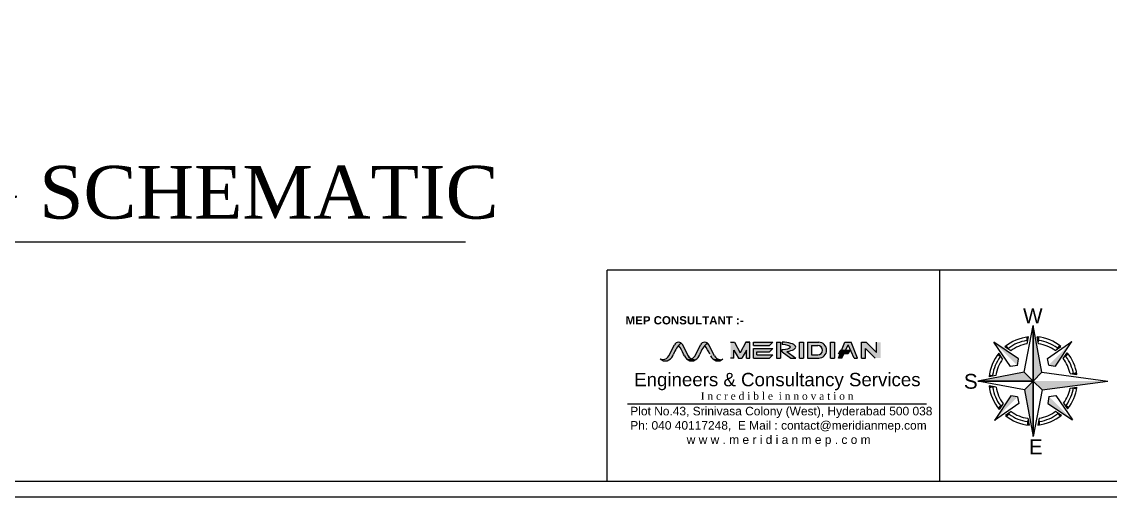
# Model space of a CAD drawing. Header units: millimetres. Extents: x 1327414 to 2124380, y -346496 to -91575.
# Drawn here: x 1574205 to 1590335, y -268091 to -261055 of the extents above; entities that cross this region are included whole.
import ezdxf

# ---------------------------------------------------------------- set-up
doc = ezdxf.new("R2010")
doc.units = ezdxf.units.MM
doc.header["$LTSCALE"] = 600
doc.header["$MEASUREMENT"] = 0
doc.linetypes.add('Hidden 2mm', pattern=[3, 2, -0.9999999999999999])
for name, color, linetype, lineweight in [('AHU-N Ducting', 30, 'Continuous', 0), ('EP', 3, 'Continuous', 0), ('formate text', 8, 'Continuous', 0), ('FURNITURE WALL', 8, 'Continuous', 0)]:
    doc.layers.add(name, color=color, linetype=linetype, lineweight=lineweight)
doc.layers.add('TITLE', color=7, linetype='Continuous')
doc.styles.add('ARIAL', font='')
doc.styles.add('style3', font='')
doc.styles.add('TIMES_R', font='', dxfattribs={"height": 1.25})
doc.styles.get('ARIAL').set_extended_font_data('Arial')
doc.styles.get('style3').set_extended_font_data('Arial', bold=True)
doc.styles.get('TIMES_R').set_extended_font_data('Times New Roman')

# ---------------------------------------------------------------- blocks, each defined once
blk = doc.blocks.new('A$C4A7C6C7E')
at = {"layer": 'TITLE', "color": 8, "lineweight": 5}
for p, q in [((-4206.891931593418, 4143.569956719874), (0, 26095.19339799881)), ((0, 26095.19339799881), (0, 0)), ((0, 0), (0, 26095.19339799881)), ((4143.569955229759, 4206.891930103302), (0, 26095.19339799881)), ((-2825.268928706646, 17518.88860762119), (-2233.914661407471, 20756.89094215631)), ((2559.266071021557, 17559.71980690956), (1918.874761462211, 20788.38175237179)), ((-6940.913493931294, 10517.96004921198), (-18592.01132357121, 18312.16509193182)), ((-10622.01104015112, 6780.608028173446), (-18592.01132357121, 18312.16509193182)), ((-10606.9225564599, 14226.27134621143), (-13342.75635033846, 16056.45506531)), ((6780.608026683331, 10622.01103717088), (18312.16509193182, 18592.01132208109)), ((10389.95811492204, 14385.49175113439), (13097.72213548422, 16256.95454478264)), ((10517.96004772186, 6940.913493931294), (18312.16509193182, 18592.01132208109)), ((-14385.49175262451, 10389.95811492204), (-16256.95454627275, 13097.72213548422)), ((-7436.804530024528, 7324.86603707075), (-6940.913493931294, 10517.96004921198)), ((7324.866035580635, 7436.804530024528), (6780.608026683331, 10622.01103717088)), ((14226.27134621143, 10606.9225564599), (16056.45506531, 13342.75635033846)), ((-7436.804530024528, 7324.86603707075), (-10622.01104015112, 6780.608028173446)), ((7324.866035580635, 7436.804530024528), (10517.96004772186, 6940.913493931294)), ((-4206.891931593418, 4143.569956719874), (-26095.19339799881, 0)), ((0, 0), (-26095.19339799881, 0)), ((-26095.19339799881, 0), (0, 0)), ((-4143.569958209991, -4206.891930103302), (-26095.19339799881, 0)), ((-17559.71980839968, 2559.266072511673), (-20788.38175386191, 1918.874762952327)), ((-4206.891931593418, 4143.569956719874), (0, 0)), ((0, 0), (-4206.891931593418, 4143.569956719874)), ((0, 0), (-4143.569958209991, -4206.891930103302)), ((-4143.569958209991, -4206.891930103302), (0, 0)), ((0, 0), (4143.569955229759, 4206.891930103302)), ((4143.569955229759, 4206.891930103302), (0, 0)), ((0, 0), (4206.891928613186, -4143.569956719874)), ((4206.891928613186, -4143.569956719874), (0, 0)), ((0, 0), (0, -26095.19339799881)), ((0, -26095.19339799881), (0, 0)), ((17393.81232410669, 3514.099511504173), (20645.9898635745, 3095.480373501778)), ((17393.81232410669, 3514.099511504173), (20645.9898635745, 3095.480373501778)), ((-17518.88860762119, -2825.268928706646), (-20756.89094215631, -2233.914661407471)), ((-4143.569958209991, -4206.891930103302), (0, -26095.19339799881)), ((4206.891928613186, -4143.569956719874), (0, -26095.19339799881)), ((17433.07092934847, -3311.806355416775), (20680.36240488291, -2856.835140287876)), ((17433.07092934847, -3311.806355416775), (20680.36240488291, -2856.835140287876)), ((17433.74369889498, -3310.314664244652), (20680.36240488291, -2856.835140287876)), ((-10517.96005070209, -6940.913493931294), (-18312.16509342193, -18592.01132357121)), ((-7324.866038560866, -7436.804528534413), (-10517.96005070209, -6940.913493931294)), ((-7324.866038560866, -7436.804528534413), (-6780.608028173446, -10622.011038661)), ((7436.804527044295, -7324.86603707075), (6940.913493931294, -10517.96004921198)), ((7436.804527044295, -7324.86603707075), (10622.01103717088, -6780.608026683331)), ((10622.01103717088, -6780.608026683331), (18592.01132208109, -18312.16509342193)), ((-6780.608028173446, -10622.011038661), (-18312.16509342193, -18592.01132357121)), ((-14226.27134770155, -10606.9225564599), (-16056.45506531, -13342.75634884834)), ((-10389.95811492204, -14385.49175113439), (-13097.72213548422, -16256.95454627275)), ((6940.913493931294, -10517.96004921198), (18592.01132208109, -18312.16509342193)), ((10606.9225564599, -14226.27134770155), (13342.75634884834, -16056.45506531)), ((14385.49174964428, -10389.95811492204), (16256.95454478264, -13097.72213548422)), ((-2559.266074001789, -17559.71980690956), (-1918.87476593256, -20788.38175237179)), ((2825.268928706646, -17518.88860762119), (2233.914658427238, -20756.8909406662))]:
    blk.add_line(p, q, dxfattribs=at)
at = {"layer": 'TITLE', "color": 5}
for p in [(4143.569955229759, 4206.891930103302), (4206.891928613186, -4143.569956719874)]:
    blk.add_line(p, (35289.04303461313, 0), dxfattribs=at)
at = {"layer": 'TITLE', "color": 8, "lineweight": 5}
for radius, start, end in [(20876.75492653439, 96.14268864793837, 129.7262482949075), (20876.75492653439, 51.14268861743448, 84.72624833369564), (19310.99830704234, 99.16120499793921, 126.7077318310557), (17745.24168755422, 99.16120499793921, 126.7077318310557), (17745.24168755422, 54.1612050822801, 81.70773185857391), (19310.99830704623, 54.1612050822801, 81.70773185857391), (20876.75492653439, 141.1426886174345, 174.7262482394833), (19310.99830703844, 144.1612050155898, 171.7077318585739), (17745.24168755422, 144.1612050155898, 171.7077318585739), (17745.24168755422, 11.42181301089634, 36.70773183105571), (19310.99830704631, 9.851360206625351, 36.70773183105571), (20876.75492653439, 8.526916737729403, 39.72624829490754), (20876.75492653439, 186.142688621411, 219.7262482949076), (19310.99830704666, 189.1612049847691, 216.7077318310557), (17745.24168755422, 189.1612049847691, 216.7077318310557), (17745.24168755422, 324.1612050155898, 349.2486835275301), (19310.99830704746, 324.1612050155898, 350.8143404501286), (20876.75492653439, 321.1426886174345, 352.1348021018367), (17745.24168755422, 234.1612050822801, 261.7077318585739), (17745.24168755422, 279.1612049979392, 306.7077318310557), (20876.75492653439, 231.1426886174345, 264.7262483336957), (19310.99830704712, 234.1612050822801, 261.7077318585739), (20876.75492653439, 276.1426886479383, 309.7262482949075), (19310.99830704516, 279.1612049979392, 306.7077318310557)]:
    blk.add_arc((0, 0), radius, start, end, dxfattribs=at)
for points in [[(0, 26095.19339799881), (4143.569955229759, 4206.891930103302), (0, 0)], [(-3323.845799267292, 20610.45718491077), (-2233.914661407471, 20756.89094215631), (-2825.268928706646, 17518.88860762119)], [(3010.901261866093, 20658.49389135838), (1918.874761462211, 20788.38175237179), (2559.266071021557, 17559.71980690956)], [(-18592.01132357121, 18312.16509193182), (-6940.913493931294, 10517.96004921198), (-7436.804530024528, 7324.86603707075)], [(-13342.75635033846, 16056.45506531), (-12478.73242050409, 16736.7898195982), (-10606.9225564599, 14226.27134621143)], [(18312.16509193182, 18592.01132208109), (10517.96004772186, 6940.913493931294), (7324.866035580635, 7436.804530024528)], [(13097.72213548422, 16256.95454478264), (12223.48013520241, 16924.10794198513), (10389.95811492204, 14385.49175113439)], [(-16256.95454627275, 13097.72213548422), (-16924.10794347524, 12223.48013520241), (-14385.49175262451, 10389.95811492204)], [(16056.45506531, 13342.75635033846), (16736.7898195982, 12478.73241901398), (14226.27134621143, 10606.9225564599)], [(-26095.19339799881, 0), (-4206.891931593418, 4143.569956719874), (0, 0)], [(-20658.49389284849, 3010.901263356209), (-20788.38175386191, 1918.874762952327), (-17559.71980839968, 2559.266072511673)], [(0, -26095.19339799881), (-4143.569958209991, -4206.891930103302), (0, 0)], [(20645.9898635745, 3095.480373501778), (20456.6875949502, 4166.872785985471), (17393.81232410669, 3514.099511504173)], [(-20610.45718491077, -3323.845797777176), (-20756.89094215631, -2233.914661407471), (-17518.88860762119, -2825.268928706646)], [(20680.36240488291, -2856.835140287876), (20503.05638164282, -3930.278024077415), (17433.07092934847, -3311.806355416775)], [(-18312.16509342193, -18592.01132357121), (-10517.96005070209, -6940.913493931294), (-7324.866038560866, -7436.804528534413)], [(18592.01132208109, -18312.16509342193), (6940.913493931294, -10517.96004921198), (7436.804527044295, -7324.86603707075)], [(-16056.45506531, -13342.75634884834), (-16736.78982108831, -12478.73242050409), (-14226.27134770155, -10606.9225564599)], [(-13097.72213548422, -16256.95454627275), (-12223.48013520241, -16924.10794347524), (-10389.95811492204, -14385.49175113439)], [(13342.75634884834, -16056.45506531), (12478.73241901398, -16736.7898195982), (10606.9225564599, -14226.27134770155)], [(16256.95454478264, -13097.72213548422), (16924.10794198513, -12223.48013520241), (14385.49174964428, -10389.95811492204)], [(-3010.901263356209, -20658.49389135838), (-1918.87476593256, -20788.38175237179), (-2559.266074001789, -17559.71980690956)], [(3323.845797777176, -20610.45718491077), (2233.914658427238, -20756.8909406662), (2825.268928706646, -17518.88860762119)]]:
    blk.add_solid(points, dxfattribs=at)
at = {"layer": 'TITLE', "color": 5}
blk.add_solid([(35289.04303461313, 0), (4206.891928613186, -4143.569956719874), (0, 0)], dxfattribs=at)
blk = doc.blocks.new('MECS')
at = {"layer": 'AHU-N Ducting', "lineweight": 0}
for color, points in [(160, [(0.5134121462452396, 0.9090535810691411, -0.2553419212210949), (0.5145768996701445, 0.912287291370199, -0.04684726477479713), (0.5216573496010881, 0.9294547023055619, -0.0266540477767965), (0.5336342063745128, 0.9523017867876555, -0.06718534236503344), (0.5556565003610188, 0.9834757225398514, -0.02764109542233903), (0.5738745622465666, 1.003062886091293), (0.5766256133007953, 1.006020680794153, 0.1721363590096927), (0.5505140324168423, 1.011612092831704, 0.2473140975325899), (0.5199152673609156, 0.990002997602848), (0.4721895616269332, 0.8959762340672447, -0.01800133279282137), (0.4702329186293511, 0.8924425501871536, -0.0319182612438929), (0.4661593275680615, 0.8865579408482758, -0.1070633264031905), (0.4578792062891825, 0.878103115775042, -0.06872213656597184), (0.4448145115283366, 0.8700396566532579, -0.1100815216467921), (0.4328884929311516, 0.8662964673627914, -0.04816773781383483), (0.4221518354338086, 0.8652597410154012, -0.2553419212163173), (0.4220358712937212, 0.8652596211915509, -0.1055217205860978), (0.4103804133107057, 0.8664834367568037, -0.05287384099970888), (0.3991274403419439, 0.8701487347559893, 0.0505486080439634), (0.4093426809361326, 0.8618595423592463, 0.1587901785350478), (0.4483361824497781, 0.8512470793146013, 0.02557253404743324), (0.4549705379184891, 0.8519151542827459, 0.05690113489080228), (0.4703863626932994, 0.8580222609840502, 0.0761280745923816), (0.4928284065502248, 0.8754018488679505, 0.05635508372328828), (0.5070302214118503, 0.8948318576810209)]), (150, [(0.5738745622465666, 1.003062886091293), (0.5556565003610187, 0.9834757225398514, -0.08871706839119002), (0.5985678696283647, 0.909053581069051), (0.606061486380822, 0.89483185768066, 0.0908047400681293), (0.6258840872999482, 0.8691652436534564, 0.09462166198594976), (0.6465687088664405, 0.8652597410154012, 0.09762620718751994), (0.6678649370783271, 0.8694578930597028, -0.1798615287096684), (0.6391234390957357, 0.8959762340672447), (0.5913977333575124, 0.9900029976114197, 0.1368225701357631), (0.5768519750966854, 1.005880687949675, 0.004232813224578386)]), (160, [(0.7385117872205167, 0.909053581069051, -0.2553419212210942), (0.7396765406437975, 0.9122872913701989, -0.04684726481615809), (0.7467569905745608, 0.9294547023055619, -0.02665404768153145), (0.7587338473479852, 0.9523017867876555, -0.06718534234561138), (0.7807561413347619, 0.9834757225398514, -0.02764109536567368), (0.7989742032197685, 1.003062886091293), (0.8017252542742679, 1.006020680794153, 0.1721363590409367), (0.7756136733902246, 1.011612092831704, 0.2473140974765855), (0.745014908334659, 0.990002997602848), (0.6972892026003155, 0.8959762340672448, -0.01800133322272931), (0.6953325596030944, 0.8924425501871536, -0.03191826041987842), (0.6912589685412633, 0.8865579408482758, -0.1070633264490754), (0.682978847262655, 0.878103115775042, -0.06872213649296112), (0.6699141525020799, 0.8700396566532579, -0.1100815216296278), (0.6579881339048046, 0.8662964673627914, -0.04816773779806645), (0.6472514764075519, 0.8652597410154012, -0.255341921221943), (0.6471355122674645, 0.8652596211915509, -0.1055217205828272), (0.6354800542840878, 0.8664834367568037, -0.05287384108011227), (0.6242270813156874, 0.8701487347559893, 0.05054860803605642), (0.6344423219093345, 0.8618595423592463, 0.1587901785338139), (0.6734358234232507, 0.8512470793146013, 0.02557253404859524), (0.6800701788916007, 0.8519151542827459, 0.05690113471568396), (0.6954860036670426, 0.8580222609840502, 0.07612807450989625), (0.717928047523968, 0.8754018488679502, 0.05635508364209714), (0.7321298623846912, 0.8948318576810209)]), (150, [(0.7989742032197685, 1.003062886091293), (0.7807561413347619, 0.9834757225398514, -0.08282162458354507), (0.824217065318585, 0.9090771159288699), (0.8311611273545652, 0.89483185768066, 0.09080474013754147), (0.8509837282734207, 0.8691652436534564, 0.09462166197700475), (0.8716683498401837, 0.8652597410154012, 0.09762620721910173), (0.892964578051529, 0.8694578930597028, -0.1798615287170576), (0.8642230800689376, 0.8959762340672447), (0.8164973743309851, 0.9900029976114196, 0.1368225702393618), (0.8019516160670905, 1.005880687950846, 0.004232813225302674)]), (1, [(1.030236444528139, 0.9438043992806316), (1.071119814834754, 0.8756654487700585), (1.098384609470751, 0.8756654487700585), (1.139267979777095, 0.9438043992806316), (1.139267979777095, 0.8756654487700585), (1.166523559981414, 0.8756654487700585), (1.166523559981414, 1.011943349791295), (1.132454084726353, 1.011943349791295), (1.085966086906956, 0.9199812081284943), (1.037050339579422, 1.011943349791295), (1.002980864324091, 1.011943349791295), (1.002980864324091, 0.8756654487700585), (1.030236444528139, 0.8756654487700585)]), (251, [(1.200593035236746, 1.011943349791295), (1.200593035236746, 0.9846877695869755), (1.336870936257982, 0.9846877695869755), (1.364126516462392, 1.011943349791295)]), (251, [(1.200593035236746, 0.9574321893827462), (1.200593035236746, 0.8756654487700585), (1.336870936257982, 0.8756654487700585), (1.364126516462392, 0.9029210289742877), (1.227848615441156, 0.9029210289742877), (1.227848615441156, 0.930176609178517), (1.336870936257982, 0.930176609178517), (1.364126516462392, 0.9574321893827462)]), (251, [(1.398195991717182, 0.8756654487700585), (1.432265466973055, 0.8756654487700585), (1.432265466973055, 1.011943349791295), (1.398195991717182, 1.011943349791295)]), (251, [(1.629868423453673, 1.011943349791295), (1.59579894819807, 1.011943349791295), (1.59579894819807, 0.8756654487700585), (1.629868423453673, 0.8756654487700585)]), (251, [(1.895610330445043, 1.011943349791295), (1.861540855189982, 1.011943349791295), (1.861540855189982, 0.8756654487700585), (1.895610330445043, 0.8756654487700585)]), (251, [(2.011446546313153, 0.9132142722493442), (2.027431130986065, 0.9404698524534832), (1.94330759580249, 0.9404698524534832), (1.929679805700646, 0.9132142722493442)]), (251, [(2.011446546313153, 0.99036134481426), (2.063858128663246, 0.8756654487700585), (2.093213286926021, 0.8756654487700585), (2.038702126517292, 1.011943349791295), (1.984190966108743, 1.011943349791295), (1.955601567173546, 0.9404698524534832), (1.988648066588688, 0.9404698524534832)]), (251, [(2.161352237436324, 0.9589543396937112), (2.243118978049192, 0.8756654487700585), (2.290816243406638, 0.8756654487700585), (2.290816243406638, 1.011943349791295), (2.256746768151036, 1.011943349791295), (2.256746768151036, 0.9240548263224531), (2.168166132487245, 1.011943349791295), (2.127282762180992, 1.011943349791295), (2.127282762180992, 0.8756654487700585), (2.161352237436324, 0.8756654487700585)]), (160, [(0.6891611652876872, 0.8652597410154012, -0.0976262072296877), (0.6678649370783271, 0.869457893059793, -0.09762620719819055), (0.6465687088664405, 0.8652597410154012, -0.09462166198179565), (0.6258840872999482, 0.8691652436534564, 0.08724935658190835), (0.6523345167657667, 0.8526558393570214, 0.254459848768571), (0.7121855603806347, 0.8701487347559893, -0.1060441435256518)]), (150, [(0.9142608062611598, 0.8652597410154012, -0.09762620721835909), (0.892964578051529, 0.8694578930597028, -0.09762620723901515), (0.8716683498401837, 0.8652597410154012, -0.09462166196312137), (0.85098372827315, 0.8691652436534564, 0.08724935651290076), (0.8774341577386077, 0.8526558393570214, 0.2544598487684749), (0.9372852013538366, 0.8701487347559893, -0.1060441435228862)]), (251, [(1.976193322036766, 0.9132142722493442), (1.944699335091728, 0.9132142722493442), (1.929679805700646, 0.8756654487700585), (1.95903496396306, 0.8756654487699682)])]:
    blk.add_hatch(color=color, dxfattribs=at).paths.add_polyline_path(points)
h = blk.add_hatch(color=251, dxfattribs=at)
edge = h.paths.add_edge_path()
edge.add_ellipse((1.445893257074899, 0.9710599794848609), major_axis=(-0.1158362158680351, 0), ratio=0.3529411764705883, start_angle=110.1798157566864, end_angle=270)
edge.add_line((1.445893257074899, 1.011943349791295), (1.445893257074899, 0.9915016646380779))
edge.add_ellipse((1.445893257074899, 0.9710599794848609), major_axis=(-0.07012065025681041, 0), ratio=0.2915216142222994, start_angle=90, end_angle=270, ccw=False)
edge.add_line((1.445893257074899, 0.9506182943317341), (1.445893257074899, 0.930176609178517))
edge.add_line((1.445893257074899, 0.930176609178517), (1.518865497210324, 0.8756654487699682))
edge.add_line((1.518865497210324, 0.8756654487700585), (1.561729472942829, 0.8756654487700585))
edge.add_line((1.561729472943099, 0.8756654487700585), (1.485852994268342, 0.9326862509446157))
h = blk.add_hatch(color=251, dxfattribs=at)
h.paths.add_polyline_path([(1.663937898709004, 0.8756654487700585), (1.759332429423987, 0.8756654487700586, 1.000000000016551), (1.759332429423987, 1.011943349791295), (1.663937898709004, 1.011943349791295)])
h.paths.add_polyline_path([(1.698007373964065, 0.9846877695869755), (1.751107687934599, 0.9846877695869753, -0.9999999999691073), (1.751107687934599, 0.9029210289742877), (1.698007373964065, 0.9029210289742877)], flags=16)
at = {"layer": 'AHU-N Ducting', "color": 160, "lineweight": 0}
for p, q in [((0.4721895616269332, 0.8959762340671544, -0.004746985392664118), (0.5199152673651564, 0.9900029976114196, -0.004746985392664118)), ((0.6972892026003155, 0.8959762340671544, -0.004746985392664118), (0.7450149083391703, 0.9900029976114196, -0.004746985392664118)), ((0.5070302214118503, 0.8948318576810209, -0.004746985392664118), (0.5134121462455102, 0.909053581069051, -0.004746985392664118)), ((0.7321298623846912, 0.8948318576810209, -0.004746985392664118), (0.7385117872186219, 0.909053581069051, -0.004746985392664118))]:
    blk.add_line(p, q, dxfattribs=at)
at = {"layer": 'AHU-N Ducting', "color": 150, "lineweight": 0}
for p, q in [((0.6391234390957357, 0.8959762340671544, -0.004746985392664118), (0.5913977333575124, 0.9900029976114196, -0.004746985392664118)), ((0.8642230800689376, 0.8959762340671544, -0.004746985392664118), (0.8164973743309851, 0.9900029976114196, -0.004746985392664118)), ((0.6060614863808219, 0.8948318576810209, -0.004746985392664118), (0.5985678696283647, 0.909053581069051, -0.004746985392664118))]:
    blk.add_line(p, q, dxfattribs=at)
at = {"layer": 'AHU-N Ducting', "color": 1, "lineweight": 0}
for p, q in [((1.002980864324091, 1.011943349791205, -0.004746985392664118), (1.037050339579422, 1.011943349791205, -0.004746985392664118)), ((1.030236444528139, 0.9438043992806316, -0.004746985392664118), (1.071119814834754, 0.8756654487700585, -0.004746985392664118)), ((1.030236444528139, 0.8756654487700585, -0.004746985392664118), (1.030236444528139, 0.9438043992806316, -0.004746985392664118)), ((1.030236444528139, 0.8756654487700585, -0.004746985392664118), (1.030236444528139, 0.9438043992806316, -0.004746985392664118)), ((1.037050339579422, 1.011943349791205, -0.004746985392664118), (1.085966086906956, 0.919981208128404, -0.004746985392664118)), ((1.132454084726353, 1.011943349791205, -0.004746985392664118), (1.085966086906956, 0.919981208128404, -0.004746985392664118)), ((1.139267979777095, 0.9438043992806316, -0.004746985392664118), (1.098384609470751, 0.8756654487700585, -0.004746985392664118)), ((1.166523559981414, 1.011943349791205, -0.004746985392664118), (1.132454084726353, 1.011943349791205, -0.004746985392664118)), ((1.134267582426063, 1.011943349791205, -0.004746985392664118), (1.161523162629841, 1.011943349791205, -0.004746985392664118)), ((1.139267979777095, 0.8756654487700585, -0.004746985392664118), (1.139267979777095, 0.9438043992806316, -0.004746985392664118)), ((1.139267979777095, 0.8756654487700585, -0.004746985392664118), (1.139267979777095, 0.9438043992806316, -0.004746985392664118)), ((1.166523559981414, 0.8756654487700585, -0.004746985392664118), (1.166523559981414, 1.011943349791205, -0.004746985392664118)), ((1.030236444528139, 0.8756654487700585, -0.004746985392664118), (1.002980864324091, 0.8756654487700585, -0.004746985392664118)), ((1.071119814834754, 0.8756654487700585, -0.004746985392664118), (1.098384609470751, 0.8756654487700585, -0.004746985392664118)), ((1.139267979777095, 0.8756654487700585, -0.004746985392664118), (1.166523559981414, 0.8756654487700585, -0.004746985392664118))]:
    blk.add_line(p, q, dxfattribs=at)
at = {"layer": 'AHU-N Ducting', "color": 251, "lineweight": 0}
for p, q in [((1.200593035236746, 1.011943349791205, -0.004746985392664118), (1.364126516462392, 1.011943349791205, -0.004746985392664118)), ((1.200593035236746, 0.9846877695869755, -0.004746985392664118), (1.200593035236746, 1.011943349791205, -0.004746985392664118)), ((1.200593035236746, 0.9846877695869755, -0.004746985392664118), (1.336870936257982, 0.9846877695869755, -0.004746985392664118)), ((1.200593035236746, 0.9574321893827462, -0.004746985392664118), (1.364126516462392, 0.9574321893827462, -0.004746985392664118)), ((1.200593035236746, 0.8756654487700585, -0.004746985392664118), (1.200593035236746, 0.9574321893827462, -0.004746985392664118)), ((1.336870936257982, 0.9846877695869755, -0.004746985392664118), (1.364126516462392, 1.011943349791205, -0.004746985392664118)), ((1.336870936257982, 0.930176609178517, -0.004746985392664118), (1.364126516462392, 0.9574321893827462, -0.004746985392664118)), ((1.398195991717182, 1.011943349791205, -0.004746985392664118), (1.432265466973055, 1.011943349791205, -0.004746985392664118)), ((1.398195991717182, 1.011943349791205, -0.004746985392664118), (1.398195991717182, 0.8756654487700585, -0.004746985392664118)), ((1.432265466973055, 1.011943349791205, -0.004746985392664118), (1.432265466973055, 0.8756654487700585, -0.004746985392664118)), ((1.445893257074899, 1.011943349791205, -0.004746985392664118), (1.445893257074899, 0.9915016646380779, -0.004746985392664118)), ((1.445893257074899, 0.930176609178517, -0.004746985392664118), (1.445893257074899, 0.9506182943317341, -0.004746985392664118)), ((1.59579894819807, 1.011943349791205, -0.004746985392664118), (1.629868423453673, 1.011943349791205, -0.004746985392664118)), ((1.59579894819807, 0.8756654487700585, -0.004746985392664118), (1.59579894819807, 1.011943349791205, -0.004746985392664118)), ((1.629868423453673, 1.011943349791205, -0.004746985392664118), (1.629868423453673, 0.8756654487700585, -0.004746985392664118)), ((1.663937898709004, 1.011943349791205, -0.004746985392664118), (1.759332429423987, 1.011943349791205, -0.004746985392664118)), ((1.663937898709004, 1.011943349791205, -0.004746985392664118), (1.663937898709004, 0.8756654487700585, -0.004746985392664118)), ((1.698007373964065, 0.9846877695869755, -0.004746985392664118), (1.751107687934599, 0.9846877695869755, -0.004746985392664118)), ((1.698007373964065, 0.9846877695869755, -0.004746985392664118), (1.698007373964065, 0.9029210289742877, -0.004746985392664118)), ((1.861540855189982, 1.011943349791205, -0.004746985392664118), (1.895610330445043, 1.011943349791205, -0.004746985392664118)), ((1.861540855189982, 0.8756654487700585, -0.004746985392664118), (1.861540855189982, 1.011943349791205, -0.004746985392664118)), ((1.895610330445043, 1.011943349791205, -0.004746985392664118), (1.895610330445043, 0.8756654487700585, -0.004746985392664118)), ((1.929679805700646, 0.913214272249254, -0.004746985392664118), (1.94330759580249, 0.9404698524534832, -0.004746985392664118)), ((2.027431130986065, 0.9404698524534832, -0.004746985392664118), (1.94330759580249, 0.9404698524534832, -0.004746985392664118)), ((1.955601567173546, 0.9404698524534832, -0.004746985392664118), (1.984190966108743, 1.011943349791205, -0.004746985392664118)), ((1.984190966108743, 1.011943349791205, -0.004746985392664118), (2.038702126517292, 1.011943349791205, -0.004746985392664118)), ((1.988648066588688, 0.9404698524534832, -0.004746985392664118), (2.011446546313153, 0.9903613448141697, -0.004746985392664118)), ((2.063858128663246, 0.8756654487700585, -0.004746985392664118), (2.011446546313153, 0.9903613448141697, -0.004746985392664118)), ((2.027431130986065, 0.9404698524534832, -0.004746985392664118), (2.011446546313153, 0.913214272249254, -0.004746985392664118)), ((2.093213286926021, 0.8756654487700585, -0.004746985392664118), (2.038702126517292, 1.011943349791205, -0.004746985392664118)), ((2.127282762180992, 1.011943349791205, -0.004746985392664118), (2.168166132487245, 1.011943349791205, -0.004746985392664118)), ((2.127282762180992, 0.8756654487700585, -0.004746985392664118), (2.127282762180992, 1.011943349791205, -0.004746985392664118)), ((2.243118978049192, 0.8756654487700585, -0.004746985392664118), (2.161352237436324, 0.9589543396937112, -0.004746985392664118)), ((2.161352237436324, 0.8756654487700585, -0.004746985392664118), (2.161352237436324, 0.9589543396937112, -0.004746985392664118)), ((2.168166132487245, 1.011943349791205, -0.004746985392664118), (2.256746768151036, 0.9240548263223628, -0.004746985392664118)), ((2.256746768151036, 0.9240548263223628, -0.004746985392664118), (2.256746768151036, 1.011943349791205, -0.004746985392664118)), ((1.200593035236746, 0.8756654487700585, -0.004746985392664118), (1.336870936257982, 0.8756654487700585, -0.004746985392664118)), ((1.227848615441156, 0.930176609178517, -0.004746985392664118), (1.336870936257982, 0.930176609178517, -0.004746985392664118)), ((1.227848615441156, 0.9029210289742877, -0.004746985392664118), (1.227848615441156, 0.930176609178517, -0.004746985392664118)), ((1.227848615441156, 0.9029210289742877, -0.004746985392664118), (1.364126516462392, 0.9029210289742877, -0.004746985392664118)), ((1.336870936257982, 0.8756654487700585, -0.004746985392664118), (1.364126516462392, 0.9029210289742877, -0.004746985392664118)), ((1.398195991717182, 0.8756654487700585, -0.004746985392664118), (1.432265466973055, 0.8756654487700585, -0.004746985392664118)), ((1.445893257074899, 0.930176609178517, -0.004746985392664118), (1.518865497210324, 0.8756654487700585, -0.004746985392664118)), ((1.485852994268342, 0.9326862509445254, -0.004746985392664118), (1.561729472943099, 0.8756654487700585, -0.004746985392664118)), ((1.518865497210324, 0.8756654487700585, -0.004746985392664118), (1.561729472943099, 0.8756654487700585, -0.004746985392664118)), ((1.59579894819807, 0.8756654487700585, -0.004746985392664118), (1.629868423453673, 0.8756654487700585, -0.004746985392664118)), ((1.663937898709004, 0.8756654487700585, -0.004746985392664118), (1.759332429423987, 0.8756654487700585, -0.004746985392664118)), ((1.698007373964065, 0.9029210289742877, -0.004746985392664118), (1.751107687934599, 0.9029210289742877, -0.004746985392664118)), ((1.861540855189982, 0.8756654487700585, -0.004746985392664118), (1.895610330445043, 0.8756654487700585, -0.004746985392664118)), ((2.011446546313153, 0.913214272249254, -0.004746985392664118), (1.929679805700646, 0.913214272249254, -0.004746985392664118)), ((1.929679805700646, 0.8756654487700585, -0.004746985392664118), (1.944699335091728, 0.913214272249254, -0.004746985392664118)), ((1.95903496396306, 0.8756654487700585, -0.004746985392664118), (1.929679805700646, 0.8756654487700585, -0.004746985392664118)), ((1.95903496396306, 0.8756654487700585, -0.004746985392664118), (1.976193322036766, 0.913214272249254, -0.004746985392664118)), ((2.063858128663246, 0.8756654487700585, -0.004746985392664118), (2.093213286926021, 0.8756654487700585, -0.004746985392664118)), ((2.127282762180992, 0.8756654487700585, -0.004746985392664118), (2.161352237436324, 0.8756654487700585, -0.004746985392664118))]:
    blk.add_line(p, q, dxfattribs=at)
at = {"layer": 'AHU-N Ducting', "color": 251, "lineweight": 0, "ltscale": 0.85}
blk.add_line((0.1165964656020151, 0.4833313661174543, -0.006142948281450891), (2.68551955399356, 0.4833313661174543, -0.006142948281450891), dxfattribs=at)
at = {"layer": 'AHU-N Ducting', "color": 160, "lineweight": 0}
for centre, radius, start, end in [((0.7417863587136924, 0.8286218616061071, -0.004746985392664118), 0.2421240227987888, 132.9373247437187, 160.5981108453346), ((0.5556565003610187, 0.9718616141967287, -0.004746985392664118), 0.04008173559447583, 90, 153.0887549731676), ((0.5556565003610187, 0.9718616141967287, -0.004746985392664118), 0.04008173559447583, 26.91124502665905, 90), ((0.9668859996868943, 0.8286218616061071, -0.004746985392664118), 0.2421240227987888, 132.9373247436885, 160.5981108453417), ((0.7807561413347619, 0.9718616141967287, -0.004746985392664118), 0.04008173559447583, 90, 153.0887549740909), ((0.7807561413347619, 0.9718616141967287, -0.004746985392664118), 0.04008173559447583, 26.9112450267741, 90), ((0.4451264544360147, 0.9163969157858594, -0.004746985392664118), 0.06522885516514892, 225.1547600332335, 282.2607170516237), ((0.4220358712937212, 0.9213740510237451, -0.004746985392664118), 0.05611442983226616, 245.9053689520779, 270.1184055559717), ((0.4221518354329064, 0.9213741708475954, -0.004746985392664118), 0.05611442983226616, 270, 333.0887549734891), ((0.4248646360879693, 0.9399832544318715, -0.004746985392664118), 0.0937541041238935, 291.3377566141106, 331.210451532663), ((0.6860544255190815, 0.9361233508373039, -0.004746985392664118), 0.09002142922125515, 207.3022954123794, 248.0018617736689), ((0.670226095409397, 0.9163969157858594, -0.004746985392664118), 0.06522885516514892, 225.1547600329532, 282.2607170509705), ((0.6471355122674645, 0.9213740510237451, -0.004746985392664118), 0.05611442983226616, 245.9053689516664, 270.1184055552347), ((0.6472514764061083, 0.9213741708475954, -0.004746985392664118), 0.05611442983226616, 270, 333.0887549734892), ((0.6661865462871954, 0.9163969157858594, -0.004746985392664118), 0.06522885516514892, 257.8079966377897, 314.8452399662061), ((0.6890452011507577, 0.9213740510237451, -0.004746985392664118), 0.05611442983226616, 245.9053689520779, 270.1184055559717), ((0.6499642770614419, 0.9399832544318715, -0.004746985392664118), 0.0937541041238935, 291.3377566141106, 331.2104515326365)]:
    blk.add_arc(centre, radius, start, end, dxfattribs=at)
at = {"layer": 'AHU-N Ducting', "color": 150, "lineweight": 0}
for centre, radius, start, end in [((0.3690451605166651, 0.8262944286522125, -0.004746985392664118), 0.2439871949649071, 19.82781570482793, 40.10717689340409), ((0.5794150909876963, 0.815966263139685, -0.004746985392664118), 0.2619115070846747, 20.82439840783155, 39.75939779118104), ((0.6464527447271652, 0.9213740510237451, -0.004746985392664118), 0.05611442983226616, 248.4970917656522, 270.1184055559715), ((0.6891611652900331, 0.9252262753390927, -0.004746985392664118), 0.0599665343237634, 206.9112450265108, 270), ((0.6891611652900331, 0.9213741708475954, -0.004746985392664118), 0.05611442983226616, 206.9112450267169, 270), ((0.6891611652900331, 0.9213741708475954, -0.004746985392664118), 0.05611442983226616, 206.9112450267169, 270), ((0.6465687088664405, 0.9213741708475954, -0.004746985392664118), 0.05611442983226616, 270, 292.3036001438938), ((0.9111540664921931, 0.9361233508373039, -0.004746985392664118), 0.09002142922125515, 207.3022954123795, 248.0018617736689), ((0.8715523857009084, 0.9213740510237451, -0.004746985392664118), 0.05611442983226616, 248.4970917649847, 270.1184055553267), ((0.9142608062634155, 0.9213741708475954, -0.004746985392664118), 0.05611442983226616, 206.9112450265108, 270), ((0.8716683498392815, 0.9213741708475954, -0.004746985392664118), 0.05611442983226616, 270, 292.3036001446803), ((0.8912861872601268, 0.9163969157858594, -0.004746985392664118), 0.06522885516514892, 257.7392829491069, 314.8452399670468), ((0.9141448421242304, 0.9213740510237451, -0.004746985392664118), 0.05611442983226616, 245.9053689520778, 270.1184055558794)]:
    blk.add_arc(centre, radius, start, end, dxfattribs=at)
at = {"layer": 'AHU-N Ducting', "color": 251, "lineweight": 0}
for centre, radius in [((1.751107687934599, 0.9438043992806316, -0.004746985392664118), 0.04088337030636534), ((1.759332429423987, 0.9438043992806316, -0.004746985392664118), 0.0681389505106089)]:
    blk.add_arc(centre, radius, 270, 90, dxfattribs=at)
for major_axis, ratio, start_param in [((-0.1158362158680351, 0), 0.3529411764705883, 1.923000554194905), ((-0.07012065025681041, 0), 0.2915216142222994, 1.570796326794897)]:
    blk.add_ellipse((1.445893257074899, 0.9710599794848609, -0.004746985392664118), major_axis=major_axis, ratio=ratio, start_param=start_param, end_param=4.71238898038469, dxfattribs=at)
at = {"layer": 'AHU-N Ducting', "color": 251, "lineweight": 0, "attachment_point": 1, "style": 'ARIAL'}
for s, insert, char_height, width in [('{\\C1;Engineers & Consultancy Services \\P}', (0.1749155116136762, 0.7493232539108021, -0.01458950216844587), 0.11475, 24.25437425909253), ('{\\C252;Plot No.43, Srinivasa Colony (West), Hyderabad 500 038\\PPh: 040 40117248,  E Mail : contact@meridianmep.com\\P                 w w w . m e r i d i a n m e p . c o m }', (0.14136276644183, 0.4583226879356062, -0.006142948281450891), 0.07344, 2.63264250269352)]:
    blk.add_mtext(s, dxfattribs=dict(at, insert=insert, char_height=char_height, width=width))
at = {"layer": 'AHU-N Ducting', "color": 251, "lineweight": 0, "ltscale": 0.85, "insert": (1.402428089641869, 0.5507002547054753, -0.005528653453305802), "char_height": 0.0651762882177883, "attachment_point": 5, "line_spacing_factor": 0.6, "style": 'ARIAL'}
blk.add_mtext('{\\FBatang|c0;\\C5;I n c r e d i b l e  i n n o v a t i o n\\P}', dxfattribs=at)

msp = doc.modelspace()

# ---------------------------------------------------------------- linework, layer by layer
for p, q in [((1600018.669189227, -264730.2402405347), (1582880.228519963, -264730.2402405347)), ((1582880.228519963, -267859.6109447586), (1582880.228519963, -264730.2402405347)), ((1587808.296426231, -267859.6109447586), (1587808.296426231, -264730.2402405347))]:
    msp.add_line(p, q)
for points in [[(1600250.50160985, -236080.0227264981), (1600250.50160985, -268091.4433653763), (1555169.296426231, -268091.4433653763), (1555169.296426231, -236080.0227264981)], [(1600018.669189231, -236311.8551471151), (1600018.669189231, -267859.6109447586), (1555401.128846849, -267859.6109447586), (1555401.128846849, -236311.8551471151)]]:
    msp.add_lwpolyline(points, close=True)
at = {"layer": 'EP', "color": 7, "lineweight": -3}
msp.add_line((1567811.824702808, -264309.4433653763), (1580782.135254601, -264309.4433653763), dxfattribs=at)

# ---------------------------------------------------------------- block references
at = {"layer": 'FURNITURE WALL', "linetype": 'Hidden 2mm', "xscale": 1725.847965030552, "yscale": 1725.847965030552, "zscale": 1725.847965030552}
msp.add_blockref('MECS', (1582978.547689286, -267544.5868766583, 10.60179479082926), dxfattribs=at)
at = {"layer": 'TITLE', "linetype": 'Continuous', "extrusion": (1.311955267013883e-09, -7.575469239961774e-09, 1), "xscale": 0.03141316584561773, "yscale": 0.03141316584561773, "zscale": 0.03141316584561773}
msp.add_blockref('A$C4A7C6C7E', (1589192.868831773, -266371.9418089797, 0.003997949990629954), dxfattribs=at)

# ---------------------------------------------------------------- texts
at = {"layer": 'EP', "color": 7, "lineweight": -3, "style": 'TIMES_R'}
msp.add_text('EARTHING SCHEMATIC', height=780, dxfattribs=at).set_placement((1568148.429071584, -263967.6345562114))
at = {"layer": 'formate text', "color": 7, "lineweight": 5, "ltscale": 100, "style": 'style3'}
msp.add_text('MEP CONSULTANT :-', height=121.8763631150467, dxfattribs=at).set_placement((1583153.008591661, -265534.0030203845, 13.97558719964591))
at = {"layer": 'TITLE', "color": 7, "style": 'ARIAL'}
for s, height, p in [('W', 219.9069508151601, (1589042.835997158, -265515.7650857097, -2.897002343111975e-05)), ('S', 219.9069508151601, (1588165.743483397, -266486.3772394831, -2.897002343111975e-05)), ('E', 219.906950815166, (1589129.297925202, -267455.9345085045, -2.897002343111975e-05))]:
    msp.add_text(s, height=height, dxfattribs=at).set_placement(p)

doc.saveas('drawing.dxf')
